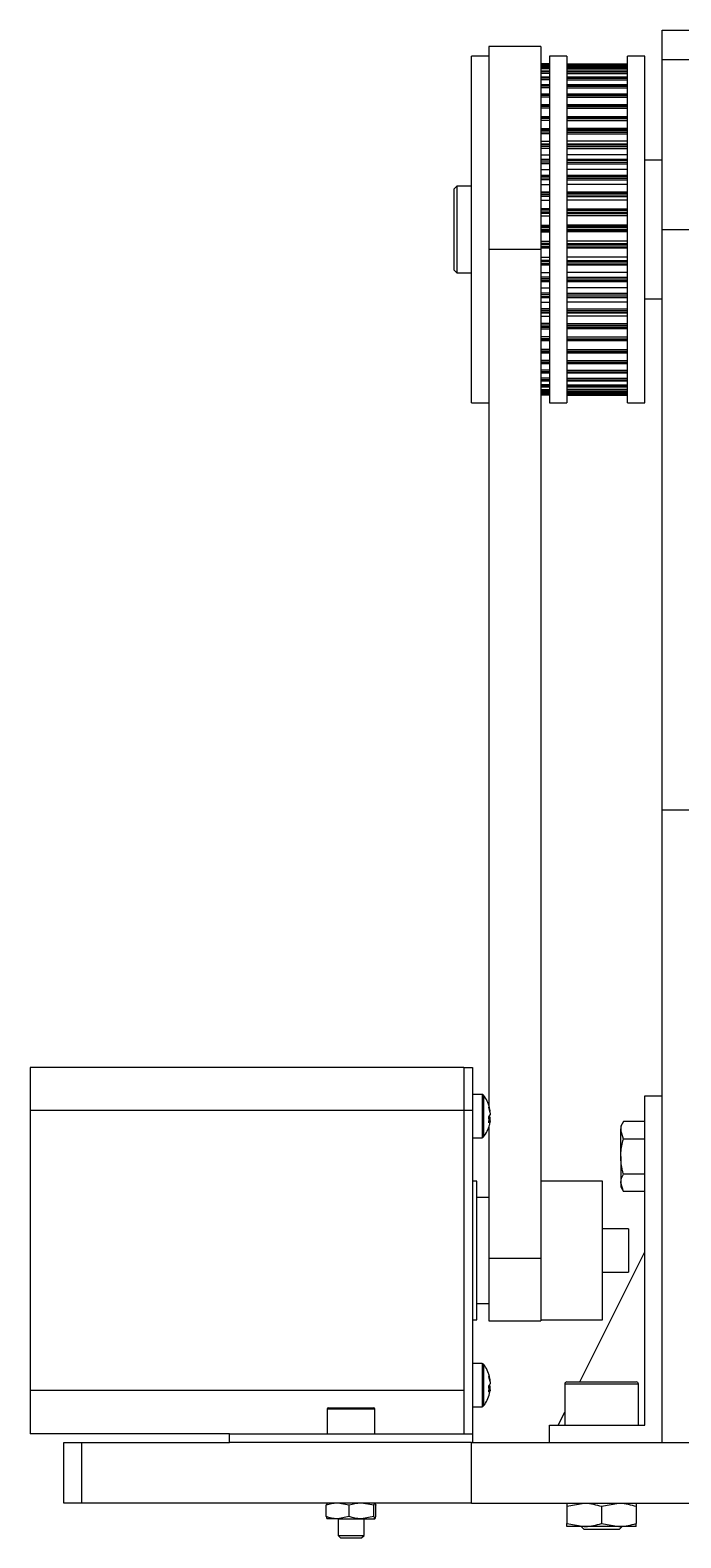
# Model space of a CAD drawing. Header units: millimetres. Extents: x -117 to 822, y -67 to 297.
# Drawn here: x 591.8 to 616.8, y 141.4 to 199.4 of the extents above; entities that cross this region are included whole.
import ezdxf

# ---------------------------------------------------------------- set-up
doc = ezdxf.new("R2010")
doc.units = ezdxf.units.MM
doc.linetypes.add('CENTERX2', pattern=[20.32, 12.7, -2.54, 2.54, -2.54])

msp = doc.modelspace()

# ---------------------------------------------------------------- linework, layer by layer
at = {"color": 7, "linetype": 'Continuous', "lineweight": 25}
for p, q in [((616.087, 199.4177), (619.4203, 199.4177)), ((616.087, 198.278), (616.087, 199.4177)), ((609.4203, 198.4177), (608.7537, 198.4177)), ((608.7537, 185.0843), (608.7537, 198.4177)), ((611.4203, 198.7877), (609.4203, 198.7877)), ((609.4203, 198.7877), (609.4203, 190.9748)), ((611.4203, 198.7877), (611.4203, 190.9748)), ((612.4203, 198.4177), (611.7537, 198.4177)), ((611.7537, 198.4177), (611.7537, 190.0656)), ((612.4203, 198.4177), (612.4203, 190.0656)), ((615.4203, 198.4177), (614.7537, 198.4177)), ((614.7537, 185.0843), (614.7537, 198.4177)), ((615.4203, 185.0843), (615.4203, 198.4177)), ((611.7537, 198.1201), (611.4203, 198.1201)), ((611.7537, 198.0931), (611.4203, 198.0931)), ((611.7537, 197.9977), (611.4203, 197.9977)), ((611.7537, 197.8344), (611.4203, 197.8344)), ((612.4203, 198.1201), (614.7537, 198.1201)), ((614.7537, 198.0931), (612.4203, 198.0931)), ((612.4203, 198.0929), (614.7537, 198.0929)), ((612.4203, 198.0853), (614.7537, 198.0853)), ((612.4203, 198.036), (614.7537, 198.036)), ((614.7537, 197.9977), (612.4203, 197.9977)), ((612.4203, 197.9967), (614.7537, 197.9967)), ((612.4203, 197.9811), (614.7537, 197.9811)), ((612.4203, 197.9274), (614.7537, 197.9274)), ((614.7537, 197.8344), (612.4203, 197.8344)), ((612.4203, 197.8321), (614.7537, 197.8321)), ((612.4203, 197.8087), (614.7537, 197.8087)), ((619.4203, 198.278), (616.087, 198.278)), ((616.087, 169.4177), (616.087, 198.278)), ((611.7537, 197.6049), (611.4203, 197.6049)), ((611.7537, 197.3119), (611.4203, 197.3119)), ((612.4203, 197.7511), (614.7537, 197.7511)), ((614.7537, 197.6049), (612.4203, 197.6049)), ((612.4203, 197.6009), (614.7537, 197.6009)), ((612.4203, 197.5699), (614.7537, 197.5699)), ((612.4203, 197.5091), (614.7537, 197.5091)), ((614.7537, 197.3119), (612.4203, 197.3119)), ((612.4203, 197.3055), (614.7537, 197.3055)), ((612.4203, 197.2673), (614.7537, 197.2673)), ((612.4203, 197.204), (614.7537, 197.204)), ((611.7537, 196.9585), (611.4203, 196.9585)), ((614.7537, 196.9585), (612.4203, 196.9585)), ((612.4203, 196.9493), (614.7537, 196.9493)), ((612.4203, 196.9043), (614.7537, 196.9043)), ((612.4203, 196.8392), (614.7537, 196.8392)), ((611.7537, 196.5486), (611.4203, 196.5486)), ((611.7537, 196.0867), (611.4203, 196.0867)), ((614.7537, 196.5486), (612.4203, 196.5486)), ((612.4203, 196.5362), (614.7537, 196.5362)), ((612.4203, 196.4848), (614.7537, 196.4848)), ((612.4203, 196.4186), (614.7537, 196.4186)), ((614.7537, 196.0867), (612.4203, 196.0867)), ((612.4203, 196.0706), (614.7537, 196.0706)), ((611.4203, 195.6282), (611.7537, 195.6282)), ((611.7537, 195.5778), (611.4203, 195.5778)), ((612.4203, 196.0135), (614.7537, 196.0135)), ((612.4203, 195.9469), (614.7537, 195.9469)), ((614.7537, 195.6282), (612.4203, 195.6282)), ((614.7537, 195.5778), (612.4203, 195.5778)), ((612.4203, 195.5577), (614.7537, 195.5577)), ((612.4203, 195.4954), (614.7537, 195.4954)), ((611.4203, 195.1417), (611.7537, 195.1417)), ((611.7537, 195.0276), (611.4203, 195.0276)), ((612.4203, 195.4292), (614.7537, 195.4292)), ((614.7537, 195.1417), (612.4203, 195.1417)), ((614.7537, 195.0276), (612.4203, 195.0276)), ((612.4203, 195.0031), (614.7537, 195.0031)), ((612.4203, 194.9364), (614.7537, 194.9364)), ((611.4203, 194.6181), (611.7537, 194.6181)), ((611.7537, 194.442), (611.4203, 194.442)), ((612.4203, 194.8712), (614.7537, 194.8712)), ((614.7537, 194.6181), (612.4203, 194.6181)), ((614.7537, 194.442), (612.4203, 194.442)), ((612.4203, 194.4129), (614.7537, 194.4129)), ((612.4203, 194.3424), (614.7537, 194.3424)), ((616.087, 194.4177), (615.4203, 194.4177)), ((611.4203, 194.0631), (611.7537, 194.0631)), ((611.7537, 193.8274), (611.4203, 193.8274)), ((612.4203, 194.279), (614.7537, 194.279)), ((614.7537, 194.0631), (612.4203, 194.0631)), ((614.7537, 193.8274), (612.4203, 193.8274)), ((612.4203, 193.7934), (614.7537, 193.7934)), ((612.4203, 193.7201), (614.7537, 193.7201)), ((608.187, 193.4177), (608.087, 193.3177)), ((608.087, 190.1843), (608.087, 193.3177)), ((608.7537, 193.4177), (608.187, 193.4177)), ((608.187, 193.4177), (608.187, 191.3966)), ((611.4203, 193.4828), (611.7537, 193.4828)), ((611.7537, 193.1907), (611.4203, 193.1907)), ((612.4203, 193.6591), (614.7537, 193.6591)), ((614.7537, 193.4828), (612.4203, 193.4828)), ((614.7537, 193.1907), (612.4203, 193.1907)), ((612.4203, 193.1517), (614.7537, 193.1517)), ((611.4203, 192.8835), (611.7537, 192.8835)), ((612.4203, 193.0762), (614.7537, 193.0762)), ((612.4203, 193.0183), (614.7537, 193.0183)), ((614.7537, 192.8835), (612.4203, 192.8835)), ((611.7537, 192.5387), (611.4203, 192.5387)), ((611.4203, 192.2718), (611.7537, 192.2718)), ((612.4203, 192.5387), (614.7537, 192.5387)), ((612.4203, 192.4945), (614.7537, 192.4945)), ((612.4203, 192.4177), (614.7537, 192.4177)), ((612.4203, 192.3637), (614.7537, 192.3637)), ((614.7537, 192.2718), (612.4203, 192.2718)), ((611.4203, 191.921), (611.7537, 191.921)), ((611.4203, 191.6544), (611.7537, 191.6544)), ((614.7537, 191.921), (612.4203, 191.921)), ((612.4203, 191.8784), (614.7537, 191.8784)), ((612.4203, 191.8293), (614.7537, 191.8293)), ((612.4203, 191.752), (614.7537, 191.752)), ((612.4203, 191.7023), (614.7537, 191.7023)), ((614.7537, 191.6544), (612.4203, 191.6544)), ((608.187, 191.3966), (608.187, 190.0843)), ((611.4203, 190.9748), (609.4203, 190.9748)), ((609.4203, 190.9748), (609.4203, 158.0591)), ((611.4203, 191.3034), (611.7537, 191.3034)), ((611.4203, 191.038), (611.7537, 191.038)), ((611.4203, 190.9748), (611.4203, 152.1694)), ((614.7537, 191.3034), (612.4203, 191.3034)), ((612.4203, 191.2167), (614.7537, 191.2167)), ((612.4203, 191.1631), (614.7537, 191.1631)), ((612.4203, 191.0862), (614.7537, 191.0862)), ((612.4203, 191.0414), (614.7537, 191.0414)), ((614.7537, 191.038), (612.4203, 191.038)), ((611.4203, 190.6906), (611.7537, 190.6906)), ((611.4203, 190.3881), (611.7537, 190.3881)), ((614.7537, 190.6906), (612.4203, 190.6906)), ((612.4203, 190.5609), (614.7537, 190.5609)), ((612.4203, 190.5034), (614.7537, 190.5034)), ((612.4203, 190.4277), (614.7537, 190.4277)), ((612.4203, 190.3881), (614.7537, 190.3881)), ((608.087, 190.1843), (608.187, 190.0843)), ((608.187, 190.0843), (608.7537, 190.0843)), ((611.4203, 190.0895), (611.7537, 190.0895)), ((611.4203, 189.7492), (611.7537, 189.7492)), ((611.7537, 190.0656), (611.7537, 185.0843)), ((614.7537, 190.0895), (612.4203, 190.0895)), ((612.4203, 190.0656), (612.4203, 185.0843)), ((612.4203, 189.9181), (614.7537, 189.9181)), ((612.4203, 189.8574), (614.7537, 189.8574)), ((612.4203, 189.7838), (614.7537, 189.7838)), ((612.4203, 189.7492), (614.7537, 189.7492)), ((611.4203, 189.5066), (611.7537, 189.5066)), ((611.4203, 189.1317), (611.7537, 189.1317)), ((614.7537, 189.5066), (612.4203, 189.5066)), ((612.4203, 189.2953), (614.7537, 189.2953)), ((612.4203, 189.2321), (614.7537, 189.2321)), ((612.4203, 189.1613), (614.7537, 189.1613)), ((612.4203, 189.1317), (614.7537, 189.1317)), ((615.4203, 189.0843), (616.087, 189.0843)), ((611.4203, 188.9483), (611.7537, 188.9483)), ((611.4203, 188.5423), (611.7537, 188.5423)), ((614.7537, 188.9483), (612.4203, 188.9483)), ((612.4203, 188.6995), (614.7537, 188.6995)), ((612.4203, 188.6345), (614.7537, 188.6345)), ((612.4203, 188.5673), (614.7537, 188.5673)), ((612.4203, 188.5423), (614.7537, 188.5423)), ((611.4203, 188.4206), (611.7537, 188.4206)), ((611.4203, 187.9875), (611.7537, 187.9875)), ((611.4203, 187.9295), (611.7537, 187.9295)), ((614.7537, 188.4206), (612.4203, 188.4206)), ((612.4203, 188.1371), (614.7537, 188.1371)), ((612.4203, 188.0709), (614.7537, 188.0709)), ((612.4203, 188.0081), (614.7537, 188.0081)), ((612.4203, 187.9875), (614.7537, 187.9875)), ((614.7537, 187.9295), (612.4203, 187.9295)), ((611.4203, 187.4734), (611.7537, 187.4734)), ((612.4203, 187.6143), (614.7537, 187.6143)), ((612.4203, 187.5477), (614.7537, 187.5477)), ((612.4203, 187.4899), (614.7537, 187.4899)), ((612.4203, 187.4734), (614.7537, 187.4734)), ((611.4203, 187.0056), (611.7537, 187.0056)), ((612.4203, 187.1369), (614.7537, 187.1369)), ((612.4203, 187.0706), (614.7537, 187.0706)), ((612.4203, 187.0185), (614.7537, 187.0185)), ((612.4203, 187.0056), (614.7537, 187.0056)), ((611.4203, 186.5893), (611.7537, 186.5893)), ((611.4203, 186.229), (611.7537, 186.229)), ((612.4203, 186.7099), (614.7537, 186.7099)), ((612.4203, 186.6447), (614.7537, 186.6447)), ((612.4203, 186.5988), (614.7537, 186.5988)), ((612.4203, 186.5893), (614.7537, 186.5893)), ((612.4203, 186.3383), (614.7537, 186.3383)), ((612.4203, 186.2747), (614.7537, 186.2747)), ((612.4203, 186.2357), (614.7537, 186.2357)), ((612.4203, 186.229), (614.7537, 186.229)), ((611.4203, 185.9286), (611.7537, 185.9286)), ((611.4203, 185.6915), (611.7537, 185.6915)), ((612.4203, 186.0259), (614.7537, 186.0259)), ((612.4203, 185.9648), (614.7537, 185.9648)), ((612.4203, 185.9329), (614.7537, 185.9329)), ((612.4203, 185.9286), (614.7537, 185.9286)), ((612.4203, 185.7762), (614.7537, 185.7762)), ((612.4203, 185.7183), (614.7537, 185.7183)), ((612.4203, 185.6939), (614.7537, 185.6939)), ((612.4203, 185.6915), (614.7537, 185.6915)), ((608.7537, 185.0843), (609.4203, 185.0843)), ((611.4203, 185.5202), (611.7537, 185.5202)), ((611.4203, 185.4166), (611.7537, 185.4166)), ((611.7537, 185.3819), (611.4203, 185.3819)), ((611.7537, 185.0843), (612.4203, 185.0843)), ((614.7537, 185.592), (612.4203, 185.592)), ((612.4203, 185.5378), (614.7537, 185.5378)), ((614.7537, 185.5213), (612.4203, 185.5213)), ((612.4203, 185.5202), (614.7537, 185.5202)), ((612.4203, 185.4753), (614.7537, 185.4753)), ((612.4203, 185.4254), (614.7537, 185.4254)), ((612.4203, 185.4169), (614.7537, 185.4169)), ((612.4203, 185.4166), (614.7537, 185.4166)), ((612.4203, 185.3824), (614.7537, 185.3824)), ((612.4203, 185.3819), (614.7537, 185.3819)), ((614.7537, 185.0843), (615.4203, 185.0843)), ((616.087, 169.4177), (619.4203, 169.4177)), ((616.087, 145.0843), (616.087, 169.4177)), ((608.4537, 159.5177), (591.787, 159.5177)), ((591.787, 159.5177), (591.787, 157.851)), ((608.4537, 159.5177), (608.4537, 157.851)), ((608.4537, 159.5177), (608.787, 159.5177)), ((608.787, 159.5177), (608.787, 157.851)), ((609.1553, 158.4761), (608.787, 158.4761)), ((615.4203, 145.751), (615.4203, 158.4177)), ((615.4203, 158.4177), (616.087, 158.4177)), ((608.4537, 157.851), (591.787, 157.851)), ((591.787, 157.851), (591.787, 147.0843)), ((608.4537, 157.851), (608.4537, 147.0843)), ((608.787, 157.851), (608.4537, 157.851)), ((608.4537, 157.851), (608.4537, 145.4177)), ((608.787, 157.851), (608.787, 145.4177)), ((609.4689, 157.8238), (609.4689, 157.8564)), ((609.4689, 157.766), (609.4689, 157.6912)), ((609.4197, 157.5928), (609.4689, 157.5943)), ((609.4689, 157.5195), (609.4197, 157.5234)), ((609.4689, 157.4617), (609.4197, 157.4632)), ((609.4203, 157.2264), (609.4203, 152.1694)), ((609.4689, 157.5195), (609.4689, 157.5943)), ((609.4689, 157.4617), (609.4689, 157.4291)), ((614.5912, 157.4315), (614.487, 157.251)), ((614.487, 157.251), (614.487, 157.0947)), ((615.4203, 157.4315), (614.5912, 157.4315)), ((608.787, 156.8094), (609.1553, 156.8094)), ((614.487, 156.0843), (614.487, 157.0947)), ((614.5912, 156.7579), (614.487, 157.0947)), ((615.4203, 156.7579), (614.5912, 156.7579)), ((614.487, 156.0843), (614.487, 155.074)), ((608.9537, 155.1343), (608.787, 155.1343)), ((608.9537, 149.801), (608.9537, 155.1343)), ((613.787, 155.1343), (611.4203, 155.1343)), ((613.787, 149.801), (613.787, 155.1343)), ((614.5912, 154.7372), (614.487, 155.074)), ((614.487, 155.074), (614.487, 154.9177)), ((614.487, 154.9177), (614.5912, 154.7372)), ((615.4203, 155.4107), (614.5912, 155.4107)), ((609.4203, 154.5043), (608.9537, 154.5043)), ((615.4203, 154.7372), (614.5912, 154.7372)), ((614.787, 153.301), (613.787, 153.301)), ((614.787, 153.301), (614.787, 151.6343)), ((611.4203, 152.1694), (609.4203, 152.1694)), ((609.4203, 152.1694), (609.4203, 149.7643)), ((611.4203, 152.1694), (611.4203, 149.7643)), ((612.9203, 147.4177), (615.4203, 152.4177)), ((613.787, 151.6343), (614.787, 151.6343)), ((608.9537, 150.431), (609.4203, 150.431)), ((608.787, 149.801), (608.9537, 149.801)), ((609.4203, 149.7643), (611.4203, 149.7643)), ((611.4203, 149.801), (613.787, 149.801)), ((609.1553, 148.1259), (608.787, 148.1259)), ((609.4689, 147.4752), (609.4689, 147.5068)), ((609.4689, 147.4135), (609.4689, 147.3382)), ((612.337, 147.3343), (612.337, 145.751)), ((612.4203, 147.4177), (613.7537, 147.4177)), ((613.7537, 147.4177), (615.087, 147.4177)), ((615.1703, 145.751), (615.1703, 147.3343)), ((608.4537, 147.0843), (591.787, 147.0843)), ((591.787, 147.0843), (591.787, 145.4177)), ((609.4197, 147.2453), (609.4689, 147.2469)), ((609.4689, 147.1717), (609.4197, 147.1755)), ((609.4689, 147.1099), (609.4197, 147.1115)), ((609.4689, 147.1717), (609.4689, 147.2469)), ((609.4689, 147.1099), (609.4689, 147.0783)), ((603.2037, 146.3677), (603.2037, 145.4177)), ((603.2537, 146.4177), (604.1203, 146.4177)), ((604.1203, 146.4177), (604.987, 146.4177)), ((605.037, 145.4177), (605.037, 146.3677)), ((608.787, 146.4592), (609.1553, 146.4592)), ((612.087, 145.751), (612.337, 146.251)), ((611.7537, 145.751), (615.4203, 145.751)), ((611.7537, 145.0843), (611.7537, 145.751)), ((599.4537, 145.4177), (591.787, 145.4177)), ((593.087, 142.751), (593.087, 145.0843)), ((593.087, 145.0843), (593.7537, 145.0843)), ((593.7537, 145.0843), (593.7537, 142.751)), ((593.7537, 145.0843), (599.4537, 145.0843)), ((599.4537, 145.0843), (599.4537, 145.4177)), ((599.4537, 145.4177), (608.787, 145.4177)), ((608.7537, 145.0843), (599.4537, 145.0843)), ((608.7537, 142.751), (608.7537, 145.0843)), ((608.7537, 145.0843), (648.7537, 145.0843)), ((608.787, 145.4177), (608.787, 145.0843)), ((593.7537, 142.751), (593.087, 142.751)), ((608.7537, 142.751), (593.7537, 142.751)), ((603.2037, 142.751), (603.2017, 142.7498)), ((604.0507, 142.6691), (603.6108, 142.751)), ((605.0002, 142.6691), (604.5255, 142.751)), ((605.039, 142.7498), (605.037, 142.751)), ((608.7537, 142.751), (648.7537, 142.751)), ((612.4203, 142.6319), (613.087, 142.751)), ((613.7537, 142.6319), (614.4203, 142.751)), ((603.1708, 142.2329), (603.1708, 142.6691)), ((603.2017, 142.1521), (603.2037, 142.151)), ((603.6108, 142.151), (603.2056, 142.151)), ((604.0507, 142.2329), (603.6108, 142.151)), ((603.6108, 142.151), (604.5255, 142.151)), ((603.6203, 142.151), (603.6203, 141.5112)), ((604.0507, 142.2329), (604.0507, 142.6691)), ((605.0002, 142.2329), (604.5255, 142.151)), ((604.5255, 142.151), (605.035, 142.151)), ((604.6203, 141.5112), (604.6203, 142.151)), ((605.0002, 142.2329), (605.0002, 142.6691)), ((605.037, 142.151), (605.039, 142.1521)), ((605.0698, 142.2329), (605.0698, 142.6691)), ((612.4203, 142.6319), (612.4203, 141.9701)), ((613.7537, 142.6319), (613.7537, 141.9701)), ((615.087, 142.6319), (615.087, 141.9701)), ((612.4203, 141.9701), (613.087, 141.851)), ((613.087, 141.851), (612.4203, 141.851)), ((612.9687, 141.851), (613.0687, 141.751)), ((613.0687, 141.751), (613.7537, 141.751)), ((614.4203, 141.851), (613.087, 141.851)), ((613.7537, 141.9701), (614.4203, 141.851)), ((613.7537, 141.751), (614.4387, 141.751)), ((615.087, 141.851), (614.4203, 141.851)), ((614.4387, 141.751), (614.5387, 141.851)), ((603.6203, 141.5112), (603.7138, 141.4177)), ((603.6203, 141.5112), (604.1203, 141.5112)), ((603.7138, 141.4177), (604.1203, 141.4177)), ((604.1203, 141.5112), (604.6203, 141.5112)), ((604.1203, 141.4177), (604.5268, 141.4177)), ((604.5268, 141.4177), (604.6203, 141.5112))]:
    msp.add_line(p, q, dxfattribs=at)
at = {"color": 8, "linetype": 'Continuous', "lineweight": 25}
for p, q in [((611.7537, 198.0929), (611.4203, 198.0929)), ((611.7537, 198.0853), (611.4203, 198.0853)), ((611.7537, 198.036), (611.4203, 198.036)), ((611.7537, 197.9967), (611.4203, 197.9967)), ((611.7537, 197.9811), (611.4203, 197.9811)), ((611.7537, 197.9274), (611.4203, 197.9274)), ((611.7537, 197.8321), (611.4203, 197.8321)), ((611.7537, 197.8087), (611.4203, 197.8087)), ((611.7537, 197.7511), (611.4203, 197.7511)), ((611.7537, 197.6009), (611.4203, 197.6009)), ((611.7537, 197.5699), (611.4203, 197.5699)), ((611.7537, 197.5091), (611.4203, 197.5091)), ((611.7537, 197.3055), (611.4203, 197.3055)), ((611.7537, 197.2673), (611.4203, 197.2673)), ((611.7537, 197.204), (611.4203, 197.204)), ((611.7537, 196.9493), (611.4203, 196.9493)), ((611.7537, 196.9043), (611.4203, 196.9043)), ((611.7537, 196.8392), (611.4203, 196.8392)), ((611.7537, 196.5362), (611.4203, 196.5362)), ((611.7537, 196.4848), (611.4203, 196.4848)), ((611.7537, 196.4186), (611.4203, 196.4186)), ((611.7537, 196.0706), (611.4203, 196.0706)), ((611.7537, 196.0135), (611.4203, 196.0135)), ((611.7537, 195.9469), (611.4203, 195.9469)), ((611.7537, 195.5577), (611.4203, 195.5577)), ((611.7537, 195.4954), (611.4203, 195.4954)), ((611.7537, 195.4292), (611.4203, 195.4292)), ((611.7537, 195.0031), (611.4203, 195.0031)), ((611.7537, 194.9364), (611.4203, 194.9364)), ((611.7537, 194.8712), (611.4203, 194.8712)), ((611.7537, 194.4129), (611.4203, 194.4129)), ((611.7537, 194.3424), (611.4203, 194.3424)), ((611.7537, 194.279), (611.4203, 194.279)), ((611.7537, 193.7934), (611.4203, 193.7934)), ((611.7537, 193.7201), (611.4203, 193.7201)), ((611.7537, 193.6591), (611.4203, 193.6591)), ((611.7537, 193.1517), (611.4203, 193.1517)), ((611.7537, 193.0762), (611.4203, 193.0762)), ((611.7537, 193.0183), (611.4203, 193.0183)), ((611.7537, 192.4945), (611.4203, 192.4945)), ((611.7537, 192.4177), (611.4203, 192.4177)), ((611.7537, 192.3637), (611.4203, 192.3637)), ((611.7537, 191.8784), (611.4203, 191.8784)), ((611.7537, 191.8293), (611.4203, 191.8293)), ((611.7537, 191.752), (611.4203, 191.752)), ((611.7537, 191.7023), (611.4203, 191.7023)), ((611.7537, 191.2167), (611.4203, 191.2167)), ((611.7537, 191.1631), (611.4203, 191.1631)), ((611.7537, 191.0862), (611.4203, 191.0862)), ((611.7537, 191.0414), (611.4203, 191.0414)), ((611.7537, 190.5609), (611.4203, 190.5609)), ((611.7537, 190.5034), (611.4203, 190.5034)), ((611.7537, 190.4277), (611.4203, 190.4277)), ((611.7537, 189.9181), (611.4203, 189.9181)), ((611.7537, 189.8574), (611.4203, 189.8574)), ((611.7537, 189.7838), (611.4203, 189.7838)), ((611.7537, 189.2953), (611.4203, 189.2953)), ((611.7537, 189.2321), (611.4203, 189.2321)), ((611.7537, 189.1613), (611.4203, 189.1613)), ((611.7537, 188.6995), (611.4203, 188.6995)), ((611.7537, 188.6345), (611.4203, 188.6345)), ((611.7537, 188.5673), (611.4203, 188.5673)), ((611.7537, 188.1371), (611.4203, 188.1371)), ((611.7537, 188.0709), (611.4203, 188.0709)), ((611.7537, 188.0081), (611.4203, 188.0081)), ((611.7537, 187.6143), (611.4203, 187.6143)), ((611.7537, 187.5477), (611.4203, 187.5477)), ((611.7537, 187.4899), (611.4203, 187.4899)), ((611.7537, 187.1369), (611.4203, 187.1369)), ((611.7537, 187.0706), (611.4203, 187.0706)), ((611.7537, 187.0185), (611.4203, 187.0185)), ((611.7537, 186.7099), (611.4203, 186.7099)), ((611.7537, 186.6447), (611.4203, 186.6447)), ((611.7537, 186.5988), (611.4203, 186.5988)), ((611.7537, 186.3383), (611.4203, 186.3383)), ((611.7537, 186.2747), (611.4203, 186.2747)), ((611.7537, 186.2357), (611.4203, 186.2357)), ((611.7537, 186.0259), (611.4203, 186.0259)), ((611.7537, 185.9648), (611.4203, 185.9648)), ((611.7537, 185.9329), (611.4203, 185.9329)), ((611.7537, 185.7762), (611.4203, 185.7762)), ((611.7537, 185.7183), (611.4203, 185.7183)), ((611.7537, 185.6939), (611.4203, 185.6939)), ((611.4203, 185.592), (611.7537, 185.592)), ((611.7537, 185.5378), (611.4203, 185.5378)), ((611.4203, 185.5213), (611.7537, 185.5213)), ((611.7537, 185.4753), (611.4203, 185.4753)), ((611.7537, 185.4254), (611.4203, 185.4254)), ((611.7537, 185.4169), (611.4203, 185.4169)), ((611.7537, 185.3824), (611.4203, 185.3824)), ((609.1553, 158.4761), (609.1553, 158.4181)), ((609.1553, 158.4181), (609.1553, 156.8094)), ((609.2193, 158.4442), (609.2193, 158.3884)), ((609.2193, 158.3884), (609.2193, 156.8413)), ((609.1553, 148.1259), (609.1553, 148.064)), ((609.1553, 148.064), (609.1553, 146.4592)), ((609.2193, 148.094), (609.2193, 148.0344)), ((609.2193, 148.0344), (609.2193, 146.4911)), ((613.7537, 147.3343), (612.337, 147.3343)), ((615.1703, 147.3343), (613.7537, 147.3343)), ((604.1203, 146.3677), (603.2037, 146.3677)), ((605.037, 146.3677), (604.1203, 146.3677))]:
    msp.add_line(p, q, dxfattribs=at)
at = {"color": 7, "linetype": 'CENTERX2'}
msp.add_line((616.087, 191.751), (641.4203, 191.751), dxfattribs=at)
at = {"color": 7, "linetype": 'Continuous', "lineweight": 25}
for centre, radius, start, end in [((609.1553, 158.3961), 0.08, 36.946127, 90), ((608.1537, 157.6428), 1.3333, 14.624543, 36.946127), ((608.3188, 157.686), 1.1627, 8.426798, 18.760677), ((609.2253, 158.0147), 0.1996, 346.915952, 13.084048), ((608.3188, 157.5956), 1.1627, 8.426798, 18.760677), ((608.1537, 157.6428), 1.3333, 323.053873, 345.375457), ((609.2187, 157.7896), 0.2688, 318.370263, 338.517982), ((608.1509, 157.4963), 1.2739, 354.831636, 5.168364), ((609.2187, 157.5601), 0.2688, 318.370263, 338.517982), ((608.3223, 157.5988), 1.159, 345.371312, 351.581786), ((609.2422, 157.5076), 0.2427, 20.930057, 33.510049), ((608.3248, 157.6888), 1.1565, 348.618923, 351.585398), ((609.1553, 156.8894), 0.08, 270, 323.053873), ((609.1553, 148.0459), 0.08, 36.946127, 90), ((608.1537, 147.2926), 1.3333, 14.153892, 36.946127), ((608.3297, 147.3371), 1.1518, 8.470725, 18.851957), ((609.2122, 147.6626), 0.2126, 347.325274, 12.674726), ((608.3297, 147.2438), 1.1518, 8.470725, 18.851957), ((609.2078, 147.4375), 0.2793, 319.331894, 339.180661), ((608.331, 147.2457), 1.1503, 8.438364, 11.489024), ((612.4203, 147.3343), 0.0833, 90, 180), ((615.087, 147.3343), 0.0833, 0, 90), ((608.1537, 147.2926), 1.3333, 323.053873, 345.846108), ((608.164, 147.1413), 1.2609, 354.804967, 5.195033), ((609.2078, 147.2092), 0.2793, 319.331894, 339.180661), ((609.232, 147.1593), 0.2526, 20.291479, 32.101572), ((608.3338, 147.2472), 1.1476, 345.842902, 351.539059), ((608.3361, 147.3401), 1.1453, 348.425355, 351.542406), ((608.331, 147.3394), 1.1503, 348.510976, 351.561636), ((603.2537, 146.3677), 0.05, 90, 180), ((604.987, 146.3677), 0.05, 0, 90), ((609.1553, 146.5392), 0.08, 270, 323.053873)]:
    msp.add_arc(centre, radius, start, end, dxfattribs=at)
for points, knots in [([(614.487, 157.0947), (614.4871, 157.1027), (614.4886, 157.2164), (614.5418, 157.3278), (614.5912, 157.4315)], [0, 0, 0, 0, 0.0701742, 1, 1, 1, 1]), ([(614.487, 156.0843), (614.4881, 156.1349), (614.4928, 156.3628), (614.5482, 156.585), (614.5912, 156.7579)], [0, 0, 0, 0, 0.2218685, 1, 1, 1, 1]), ([(614.5912, 155.4107), (614.579, 155.4542), (614.5174, 155.6735), (614.5006, 155.9015), (614.487, 156.0843)], [0, 0, 0, 0, 0.1982747, 1, 1, 1, 1]), ([(614.487, 155.074), (614.4871, 155.0819), (614.4886, 155.1957), (614.5418, 155.3071), (614.5912, 155.4107)], [0, 0, 0, 0, 0.0701742, 1, 1, 1, 1]), ([(603.6108, 142.751), (603.6004, 142.7509), (603.4518, 142.7497), (603.3062, 142.708), (603.1708, 142.6691)], [0, 0, 0, 0, 0.0701503, 1, 1, 1, 1]), ([(603.1708, 142.6691), (603.1738, 142.6816), (603.1838, 142.7245), (603.1943, 142.7359), (603.2018, 142.7439)], [0, 0, 0, 0, 0.2899149, 1, 1, 1, 1]), ([(604.5255, 142.751), (604.5142, 142.7509), (604.3539, 142.7497), (604.1968, 142.708), (604.0507, 142.6691)], [0, 0, 0, 0, 0.0701503, 1, 1, 1, 1]), ([(605.0002, 142.6691), (605.0031, 142.6815), (605.0145, 142.7295), (605.0263, 142.7418), (605.035, 142.751)], [0, 0, 0, 0, 0.25755135, 1, 1, 1, 1]), ([(605.039, 142.7483), (605.0408, 142.7474), (605.0513, 142.7423), (605.0615, 142.7022), (605.0698, 142.6691)], [0, 0, 0, 0, 0.1758301, 1, 1, 1, 1]), ([(612.4203, 142.751), (612.4203, 142.7492), (612.4203, 142.7426), (612.4203, 142.6787), (612.4203, 142.6319)], [0, 0, 0, 0, 0.2686336, 1, 1, 1, 1]), ([(613.087, 142.751), (613.1028, 142.7509), (613.3279, 142.7492), (613.5486, 142.6884), (613.7537, 142.6319)], [0, 0, 0, 0, 0.0701852, 1, 1, 1, 1]), ([(614.4203, 142.751), (614.4361, 142.7509), (614.6613, 142.7492), (614.8819, 142.6884), (615.087, 142.6319)], [0, 0, 0, 0, 0.0701852, 1, 1, 1, 1]), ([(615.087, 142.751), (615.087, 142.7492), (615.087, 142.7426), (615.087, 142.6787), (615.087, 142.6319)], [0, 0, 0, 0, 0.2686336, 1, 1, 1, 1]), ([(603.6108, 142.151), (603.6004, 142.1511), (603.4518, 142.1522), (603.3062, 142.194), (603.1708, 142.2329)], [0, 0, 0, 0, 0.0701503, 1, 1, 1, 1]), ([(603.1708, 142.2329), (603.1738, 142.2205), (603.1851, 142.1725), (603.1969, 142.1602), (603.2057, 142.151)], [0, 0, 0, 0, 0.2575513, 1, 1, 1, 1]), ([(604.5255, 142.151), (604.5142, 142.1511), (604.3539, 142.1522), (604.1968, 142.194), (604.0507, 142.2329)], [0, 0, 0, 0, 0.0701503, 1, 1, 1, 1]), ([(605.0002, 142.2329), (605.0031, 142.2205), (605.0145, 142.1725), (605.0263, 142.1602), (605.035, 142.151)], [0, 0, 0, 0, 0.2575513, 1, 1, 1, 1]), ([(605.035, 142.151), (605.0382, 142.1522), (605.05, 142.1567), (605.0615, 142.2007), (605.0698, 142.2329)], [0, 0, 0, 0, 0.2686336, 1, 1, 1, 1]), ([(612.4203, 141.851), (612.4203, 141.8528), (612.4203, 141.8593), (612.4203, 141.9233), (612.4203, 141.9701)], [0, 0, 0, 0, 0.2686336, 1, 1, 1, 1]), ([(613.087, 141.851), (613.1028, 141.8511), (613.3279, 141.8528), (613.5486, 141.9136), (613.7537, 141.9701)], [0, 0, 0, 0, 0.0701852, 1, 1, 1, 1]), ([(614.4203, 141.851), (614.4361, 141.8511), (614.6613, 141.8528), (614.8819, 141.9136), (615.087, 141.9701)], [0, 0, 0, 0, 0.0701852, 1, 1, 1, 1]), ([(615.087, 141.851), (615.087, 141.8528), (615.087, 141.8593), (615.087, 141.9233), (615.087, 141.9701)], [0, 0, 0, 0, 0.2686336, 1, 1, 1, 1])]:
    msp.add_open_spline(points, degree=3, knots=knots, dxfattribs=at)

doc.saveas('drawing.dxf')
